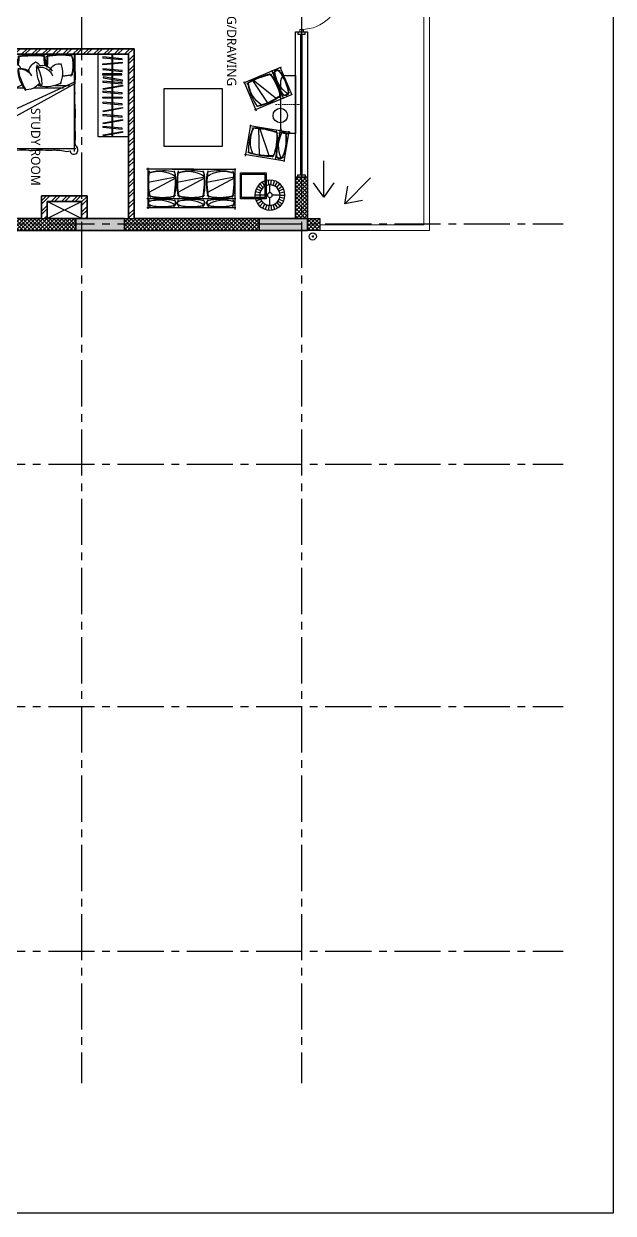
# Model space of a CAD drawing. Header units: millimetres. Extents: x -2409243 to -2334937, y -643723 to -441957.
# Drawn here: x -2347102 to -2334937, y -504624 to -480078 of the extents above; entities that cross this region are included whole.
import ezdxf

# ---------------------------------------------------------------- set-up
doc = ezdxf.new("R2010")
doc.units = ezdxf.units.MM
doc.header["$MEASUREMENT"] = 0
doc.linetypes.add('CENTER2', pattern=[28.575, 19.05, -3.175, 3.175, -3.175])
doc.linetypes.add('DASHED2', pattern=[0.375, 0.25, -0.125])
for name, color, linetype in [('A-Anno-Dims', 7, 'Continuous'), ('A-Anno-Grid Lines', 154, 'Continuous'), ('A-Wall Patt', 8, 'Continuous'), ('A-Window', 4, 'Continuous'), ('S-Conc Patt', 9, 'Continuous'), ('TAGS', 7, 'Continuous')]:
    doc.layers.add(name, color=color, linetype=linetype)
for name, color, linetype, lineweight in [('A-Detail Lines', 8, 'Continuous', 25), ('A-Door', 4, 'Continuous', 9), ('A-DTLS-Elevation', 4, 'Continuous', 25), ('A-Wall Ele', 3, 'Continuous', 20), ('A-Wall Sec', 1, 'Continuous', 30), ('AREA', 6, 'Continuous', 25), ('COL', 15, 'Continuous', 25), ('HVAC Units', 60, 'Continuous', 30), ('S-Concrete', 40, 'Continuous', 30)]:
    doc.layers.add(name, color=color, linetype=linetype, lineweight=lineweight)
doc.layers.add('I-Furniture', color=7, linetype='Continuous', lineweight=25, true_color=0xd17000)
doc.layers.get('A-Anno-Dims').off()
doc.styles.get("Standard").update_dxf_attribs({"font": 'trebuc.ttf'})
doc.dimstyles.new('DIM 1', dxfattribs={"dimtxt": 175, "dimasz": 200, "dimexe": 100, "dimexo": 50, "dimgap": 125, "dimtad": 3, "dimdec": 0, "dimtxsty": 'Standard', "dimblk": 'OBLIQUE', "dimcen": 250, "dimdle": 100, "dimclrd": 256, "dimclre": 256, "dimclrt": 256, "dimadec": 0, "dimazin": 0, "dimtfac": 1, "dimtdec": 0, "dimtmove": 1, "dimatfit": 3, "dimldrblk": 'OBLIQUE', "dimfxl": 300, "dimfxlon": 1, "dimlwd": -1, "dimlwe": -1, "dimarcsym": 0})
pattern_1 = [(225, (-1525842.595, -761258.91), (39.7747564, -39.7747564), []), (315, (-1525842.595, -761258.91), (39.7747564, 39.7747564), [])]

# ---------------------------------------------------------------- blocks, each defined once
blk = doc.blocks.new('Cols Residences')
at = {"layer": 'S-Conc Patt'}
for points in [[(-20222, -17649), (-20222, -18649), (-19972, -18649), (-19972, -17649)], [(-20222, -21429), (-20222, -22429), (-19972, -22429), (-19972, -21429)]]:
    blk.add_hatch(color=256, dxfattribs=at).paths.add_polyline_path(points)
at = {"layer": 'S-Concrete', "lineweight": 35}
for points in [[(-20222, -17649), (-20222, -18649), (-19972, -18649), (-19972, -17649)], [(-20222, -21429), (-20222, -22429), (-19972, -22429), (-19972, -21429)]]:
    blk.add_lwpolyline(points, close=True, dxfattribs=at)
blk = doc.blocks.new('Big Drawing Win 3000')
at = {"layer": 'A-Window', "color": 2, "lineweight": 60}
blk.add_line((-25650, -16077), (-28550, -16077), dxfattribs=at)
at = {"layer": 'A-Window'}
for points in [[(-25600, -15952), (-28600, -15952), (-28600, -16202), (-25600, -16202)], [(-28600, -16002), (-28550, -16002), (-28550, -16152), (-28600, -16152)], [(-25600, -16002), (-25650, -16002), (-25650, -16152), (-25600, -16152)]]:
    blk.add_lwpolyline(points, dxfattribs=at)
blk = doc.blocks.new('ABL_Door_S - 900 x 2100-6-3 Second Floor Lvl')
at = {"layer": 'A-Door', "color": 5, "lineweight": 18}
for p, q in [((-450, 37), (-400, 37)), ((-450, -38), (-450, 37)), ((-400, 37), (-400, -3)), ((400, 37), (400, -3)), ((450, 37), (400, 37)), ((450, -38), (450, 37)), ((-450, -38), (-415, -38)), ((-380, -38), (-450, -38)), ((-415, -3), (-400, -3)), ((-415, -38), (-415, -3)), ((-415, -38), (-415, -802)), ((-380, -38), (-380, -802)), ((415, -3), (400, -3)), ((415, -38), (415, -3)), ((450, -38), (415, -38))]:
    blk.add_line(p, q, dxfattribs=at)
blk.add_lwpolyline([(-380, -802), (-415, -802)], dxfattribs=at)
at = {"layer": 'A-Door', "lineweight": 18}
blk.add_arc((-400, -3), 800, 271.4325, 0, dxfattribs=at)
at = {"layer": 'A-Door', "color": 5, "lineweight": 18}
blk.add_arc((-400, -3), 800, 268.9256, 271.0744, dxfattribs=at)
blk = doc.blocks.new('Grid Residences')
at = {"layer": 'A-Anno-Grid Lines', "linetype": 'CENTER2', "ltscale": 50}
for p, q in [((-35097, 2923), (-35097, -27704)), ((-30047, 2923), (-30047, -27704)), ((-25047, 2923), (-25047, -27704)), ((-20087, 2923), (-20087, -27704)), ((12818, -17764), (-37818, -17764)), ((12818, -22304), (-37818, -22304))]:
    blk.add_line(p, q, dxfattribs=at)
blk = doc.blocks.new('s5')
at = {"layer": 'A-Detail Lines'}
for p, q in [((-39900, 54612), (-39550, 55322)), ((-39900, 55322), (-39550, 54612))]:
    blk.add_line(p, q, dxfattribs=at)
blk = doc.blocks.new('_Oblique')
at = {"layer": 'AREA', "color": 0, "lineweight": -2}
blk.add_line((-0.5, -0.5), (0.5, 0.5), dxfattribs=at)
blk = doc.blocks.new('RW pipe')
at = {"layer": 'A-Detail Lines'}
for points in [[(-912743, 292075), (-912783, 292075)], [(-912763, 292095), (-912763, 292055)]]:
    blk.add_lwpolyline(points, dxfattribs=at)
at = {"layer": 'A-DTLS-Elevation'}
blk.add_circle((-912763, 292075), 75, dxfattribs=at)
blk = doc.blocks.new('Int. Un Split')
at = {"layer": 'HVAC Units'}
for p, q in [((-300, -500), (-300, 500)), ((-200, 600), (0, 600)), ((0, 600), (0, -600)), ((0, -600), (-200, -600))]:
    blk.add_line(p, q, dxfattribs=at)
at = {"layer": 'HVAC Units', "color": 8, "linetype": 'DASHED2', "lineweight": 5, "ltscale": 120}
blk.add_line((-412, 0), (148, 0), dxfattribs=at)
at = {"layer": 'HVAC Units'}
for centre, start, end in [((-200, 500), 90, 180), ((-200, -500), 180, 270)]:
    blk.add_arc(centre, 100, start, end, dxfattribs=at)
blk = doc.blocks.new('A$C6B7C0178')
at = {"layer": 'I-Furniture', "linetype": 'ByBlock'}
for p, q in [((2130, 906), (89, 906)), ((148, 942), (148, -944)), ((1495, 932), (486, -894)), ((1527, 932), (697, -894)), ((1450, 813), (1450, 507)), ((2098, 942), (2098, -944)), ((1396, 685), (1396, 83)), ((1450, 206), (1450, 167)), ((1396, -131), (1396, -288)), ((1396, -540), (1396, -944)), ((1450, -582), (1450, -944)), ((2130, -894), (89, -894))]:
    blk.add_line(p, q, dxfattribs=at)
at = {"layer": 'I-Furniture', "color": 0, "linetype": 'ByBlock'}
for points in [[(533, 921, 0.045167), (333, 927, -0.080578), (229, 922, 0.238231), (242, 929, -0.211134), (199, 947, 0.329446), (66, 965, 0.37589), (31, 886, 0.123892), (75, 829, -1.08815), (96, 825, 0.141351), (99, 687, -0.036442), (115, 543, -0.046791), (113, 428, 0.023628), (115, 321, -0.055897), (113, 64, 0.053528), (105, 21, 0.053528), (113, -22, -0.055897), (115, -279, 0.026973), (113, -372, -0.036947), (115, -518, -0.036442), (99, -662, 0.219023), (96, -751, -0.342539), (75, -818, 0.123892), (31, -875, 0.37589), (66, -953, 0.329446), (199, -935, -0.211134), (242, -917, 0.238231), (229, -910, -0.06219), (364, -905, -0.218233), (487, -940, 0.123513), (593, -963, 0.129887), (695, -941, -0.095063), (836, -920, 0.016498), (995, -914, -0.039412), (1214, -905, 0.025508), (1378, -905, -0.038458), (1509, -908, 0.058958), (1655, -915, 0.00267), (1898, -910, 0.015571), (2092, -907)], [(836, 931, -0.037552), (533, 921)], [(2092, 919, 0.015571), (1898, 922, 0.00267), (1655, 927, 0.058958), (1509, 920, -0.038458), (1378, 917, 0.025508), (1214, 917, -0.039412), (995, 925, 0.016498), (836, 931)]]:
    blk.add_lwpolyline(points, format="xyb", dxfattribs=at)
at = {"layer": 'I-Furniture', "linetype": 'ByBlock'}
for centre, radius, start, end in [((1868, 489), 413, 57.51, 123.8336), ((-5561, 1718), 7288, 351.7812, 353.3958), ((581, 646), 1504, 347.8698, 8.7941), ((1569, 211), 264, 348.0413, 70.8342), ((2088, -2734), 3094, 90.1063, 94.3312), ((2057, 1293), 1004, 259.589, 272.0447), ((-922, 93), 2993, 353.3146, 4.0301), ((1498, -462), 700, 61.0456, 94.1497), ((1531, -205), 264, 353.1541, 62.0001), ((1909, 748), 992, 237.3804, 263.3034), ((2046, -1017), 783, 87.8261, 101.4767), ((1538, -558), 249, 329.3706, 56.8919), ((2039, 491), 792, 259.1667, 273.123), ((-47, -536), 2125, 351.3474, 6.9362), ((1859, 24), 706, 227.3201, 261.4624), ((1328, -1127), 631, 66.2982, 83.8539), ((442, -864), 1236, 0.5029, 8.0813), ((1328, -1127), 631, 49.9508, 56.951), ((1857, 1187), 2032, 264.0935, 276.4707)]:
    blk.add_arc(centre, radius, start, end, dxfattribs=at)
at = {"layer": 'I-Furniture', "color": 0, "linetype": 'ByBlock'}
for centre, radius, start, end in [((2517, 631), 873, 165.3177, 177.3751), ((1880, 180), 703, 73.9263, 107.1409), ((890, 621), 1207, 347.2408, 11.1902), ((2130, 320), 702, 153.0538, 189.663), ((1716, 122), 545, 69.3026, 116.5026), ((1698, 597), 204, 291.4295, 14.3652), ((1653, 253), 221, 324.1671, 63.8421), ((1858, 1940), 1599, 269.1536, 277.5533), ((1872, -784), 1100, 79.5301, 89.934), ((528, 56), 1563, 349.1717, 8.8688), ((1721, -83), 355, 128.7278, 185.6813), ((1774, 803), 664, 238.6542, 279.1977), ((1644, 283), 343, 285.4018, 329.7122), ((1828, 86), 114, 12.1757, 68.3207), ((1755, 327), 572, 225.5269, 275.813), ((1943, -478), 564, 148.1221, 185.9522), ((1532, -185), 274, 346.3296, 38.0812), ((1689, -223), 198, 289.1335, 355.0933), ((1797, -297), 95.5, 30.1134, 85.8974), ((1867, 804), 1059, 271.8337, 280.6945), ((1724, -259), 422, 212.3262, 277), ((1499, -531), 301, 328.6569, 34.6491), ((1873, -1052), 782, 75.3434, 88.3876), ((1000, -558), 1102, 344.9748, 13.7789), ((2608, -615), 962, 184.2269, 193.5763), ((1876, 64), 926, 257.3175, 281.7435)]:
    blk.add_arc(centre, radius, start, end, dxfattribs=at)
blk = doc.blocks.new('A$C656051B6')
for points in [[(-1417, 344), (-864, 51)], [(-1415, 365), (-850, 255)], [(-807, 344), (-254, 51)], [(-805, 365), (-240, 255)], [(-206, 344), (347, 51)], [(-204, 365), (360, 255)]]:
    blk.add_lwpolyline(points)
at = {"layer": 'I-Furniture'}
for p, q in [((-141, 531), (-1449, 531)), ((-1433, 546), (-1433, -298)), ((-583, 531), (390, 531)), ((367, 557), (367, -285)), ((-1451, -83), (382, -83)), ((-1451, -269), (382, -269))]:
    blk.add_line(p, q, dxfattribs=at)
blk.add_lwpolyline([(367, -130), (367, -285)], dxfattribs=at)
at = {"layer": 'I-Furniture', "linetype": 'ByBlock'}
for centre, radius, start, end in [((118, 265), 1527, 171.2723, 192.0385), ((-2389, 265), 1527, 347.9615, 8.7277), ((729, 265), 1527, 171.2723, 192.0385), ((-1779, 265), 1527, 347.9615, 8.7277), ((1327, 265), 1527, 171.2723, 192.0385), ((-1181, 265), 1527, 347.9615, 8.7277), ((-1204, -124), 613, 55.5808, 109.7795), ((-457, -124), 613, 70.2205, 124.4192), ((142, -124), 613, 70.2205, 124.4192), ((-1130, 527), 603, 242.1393, 296.7643), ((-1204, -714), 613, 55.5808, 109.7795), ((-1130, 338), 603, 242.1393, 296.7643), ((-1283, -158), 125, 149.2427, 222.9121), ((-987, -158), 125, 317.0879, 30.7573), ((-531, 527), 603, 243.2357, 297.8607), ((-457, -714), 613, 70.2205, 124.4192), ((-531, 338), 603, 243.2357, 297.8607), ((-673, -158), 125, 149.2427, 222.9121), ((-377, -158), 125, 317.0879, 30.7573), ((67, 527), 603, 243.2357, 297.8607), ((142, -714), 613, 70.2205, 124.4192), ((67, 338), 603, 243.2357, 297.8607), ((-75, -158), 125, 149.2427, 222.9121), ((221, -158), 125, 317.0879, 30.7573)]:
    blk.add_arc(centre, radius, start, end, dxfattribs=at)
at = {"layer": 'I-Furniture', "color": 0, "linetype": 'ByBlock'}
for centre, radius, start, end in [((-1117, -593), 1096, 77.1427, 103.7087), ((-544, -593), 1096, 76.2913, 102.8573), ((55, -593), 1096, 76.2913, 102.8573), ((-194, 240), 1227, 168.9018, 192.6543), ((-2077, 240), 1227, 347.3457, 11.0982), ((417, 240), 1227, 168.9018, 192.6543), ((-1467, 240), 1227, 347.3457, 11.0982), ((1015, 240), 1227, 168.9018, 192.6543), ((-869, 240), 1227, 347.3457, 11.0982), ((-1356, -164), 65, 130.337, 237.1972), ((-1117, 1039), 1096, 256.2913, 282.8573), ((-1117, -1183), 1096, 77.1427, 103.7087), ((-1117, 850), 1096, 256.2913, 282.8573), ((-915, -164), 65, 302.8028, 49.663), ((-745, -164), 65, 130.337, 237.1972), ((-544, 1039), 1096, 257.1427, 283.7087), ((-544, -1183), 1096, 76.2913, 102.8573), ((-544, 850), 1096, 257.1427, 283.7087), ((-305, -164), 65, 302.8028, 49.663), ((-147, -164), 65, 130.337, 237.1972), ((55, 1039), 1096, 257.1427, 283.7087), ((55, -1183), 1096, 76.2913, 102.8573), ((55, 850), 1096, 257.1427, 283.7087), ((293, -164), 65, 302.8028, 49.663)]:
    blk.add_arc(centre, radius, start, end, dxfattribs=at)
blk = doc.blocks.new('couch')
for points in [[(-1417, 344), (-867, 51)], [(-1415, 365), (-853, 255)]]:
    blk.add_lwpolyline(points)
at = {"layer": 'I-Furniture'}
for p, q in [((-797, 531), (-1449, 531)), ((-1433, 546), (-1433, -298)), ((-832, 557), (-832, -285)), ((-1451, -83), (-818, -83)), ((-1451, -269), (-818, -269))]:
    blk.add_line(p, q, dxfattribs=at)
at = {"layer": 'I-Furniture', "linetype": 'ByBlock'}
for centre, radius, start, end in [((118, 265), 1527, 171.2723, 192.0385), ((-2393, 265), 1527, 347.9615, 8.7277), ((-1205, -117), 606, 55.3912, 109.8857), ((-1131, 521), 597, 241.9847, 296.9126), ((-1205, -708), 606, 55.3912, 109.8857), ((-1131, 331), 597, 241.9847, 296.9126), ((-1283, -158), 125, 149.2427, 222.9121), ((-991, -158), 125, 317.0879, 30.7573)]:
    blk.add_arc(centre, radius, start, end, dxfattribs=at)
at = {"layer": 'I-Furniture', "color": 0, "linetype": 'ByBlock'}
for centre, radius, start, end in [((-1119, -579), 1083, 77.062, 103.7948), ((-194, 240), 1227, 168.9018, 192.6543), ((-2081, 240), 1227, 347.3457, 11.0982), ((-1356, -164), 65, 130.337, 237.1972), ((-1119, 1026), 1083, 256.2052, 282.938), ((-1119, -1170), 1083, 77.062, 103.7948), ((-1119, 836), 1083, 256.2052, 282.938), ((-918, -164), 65, 302.8028, 49.663)]:
    blk.add_arc(centre, radius, start, end, dxfattribs=at)
blk = doc.blocks.new('A$C356C794F')
at = {"layer": 'I-Furniture'}
for points in [[(-134, 171), (-193, 252)], [(-96, 193), (-137, 285)], [(-55, 207), (-75, 305)], [(-11, 211), (-11, 311)], [(33, 207), (54, 305)], [(74, 193), (115, 285)], [(113, 171), (171, 252)], [(-220, 23), (-319, 34)], [(-211, 66), (-306, 97)], [(-193, 106), (-279, 156)], [(-167, 142), (-241, 209)], [(-221, 1), (-61, 1)], [(-11, 211), (-11, 51)], [(39, 1), (199, 1)], [(145, 142), (219, 209)], [(171, 106), (258, 156)], [(189, 66), (284, 97)], [(198, 23), (297, 34)], [(-220, -20), (-319, -31)], [(-211, -63), (-306, -94)], [(-193, -104), (-279, -154)], [(-167, -139), (-241, -206)], [(-134, -168), (-193, -249)], [(-96, -190), (-137, -282)], [(-55, -204), (-75, -302)], [(-11, -49), (-11, -209)], [(-11, -209), (-11, -309)], [(33, -204), (54, -302)], [(74, -190), (115, -282)], [(113, -168), (171, -249)], [(145, -139), (219, -206)], [(171, -104), (258, -154)], [(189, -63), (284, -94)], [(198, -20), (297, -31)]]:
    blk.add_lwpolyline(points, dxfattribs=at)
for radius in [310, 210, 50]:
    blk.add_circle((-11, 1), radius, dxfattribs=at)
blk = doc.blocks.new('A$C2AB22295')
at = {"layer": 'I-Furniture', "linetype": 'Continuous'}
for p, q in [((-1717, -290), (-12, -290)), ((-1717, -300), (-12, -300))]:
    blk.add_line(p, q, dxfattribs=at)
for points in [[(-1717, 0), (-12, 0), (-12, -625), (-1717, -625)], [(-1675, -103), (-1605, -497), (-1625, -500), (-1694, -106)], [(-1518, -94), (-1553, -493), (-1533, -494), (-1498, -96)], [(-1428, -103), (-1359, -497), (-1379, -500), (-1448, -106)], [(-1276, -94), (-1310, -493), (-1291, -494), (-1256, -96)], [(-1176, -103), (-1107, -497), (-1126, -500), (-1196, -106)], [(-1019, -94), (-1054, -493), (-1034, -494), (-1000, -96)], [(-896, -93), (-896, -493), (-916, -493), (-916, -93)], [(-791, -94), (-826, -493), (-806, -494), (-772, -96)], [(-718, -103), (-648, -497), (-668, -500), (-738, -106)], [(-587, -94), (-622, -493), (-602, -494), (-568, -96)], [(-495, -103), (-564, -497), (-544, -500), (-475, -106)], [(-433, -87), (-433, -487), (-413, -487), (-413, -87)], [(-328, -94), (-363, -493), (-343, -494), (-308, -96)], [(-210, -94), (-175, -493), (-195, -494), (-230, -96)], [(-87, -94), (-122, -493), (-102, -494), (-67, -96)]]:
    blk.add_lwpolyline(points, close=True, dxfattribs=at)

msp = doc.modelspace()

# ---------------------------------------------------------------- hatches: boundary and pattern name
at = {"layer": 'A-Wall Patt'}
h = msp.add_hatch(dxfattribs=at)
h.set_pattern_fill('ANSI32', color=256, scale=400, style=0)
h.set_pattern_definition([(45, (-2351525.57, -482115.75), (-106.066, 106.066), []), (45, (-2351454.86, -482115.75), (-106.066, 106.066), [])])
h.paths.add_polyline_path([(-2348064.9, -480592.8), (-2348064.9, -480707.8), (-2344939.9, -480707.8), (-2344939.9, -484092.8), (-2344824.9, -484092.8), (-2344824.9, -480592.8)])
h = msp.add_hatch(dxfattribs=at)
h.set_pattern_fill('ANSI37', color=256, scale=450, angle=180, style=0)
h.set_pattern_definition([(225, (-1525842.595, -761143.91), (39.7747564, -39.7747564), []), (315, (-1525842.595, -761143.91), (39.7747564, 39.7747564), [])])
h.paths.add_polyline_path([(-2341244.9, -483242.8), (-2341494.9, -483242.8), (-2341494.9, -484092.8), (-2341244.9, -484092.8)])
h = msp.add_hatch(dxfattribs=at)
h.set_pattern_fill('ANSI32', color=256, scale=400, style=0)
h.set_pattern_definition([(45, (-2347225.79, -484221.27), (-106.066, 106.066), []), (45, (-2347155.08, -484221.27), (-106.066, 106.066), [])])
h.paths.add_polyline_path([(-2346734.9, -484091.8), (-2346619.9, -484091.8), (-2346619.9, -483742.8), (-2345909.9, -483742.8), (-2345909.9, -484092.8), (-2345794.9, -484092.8), (-2345794.9, -483627.8), (-2346734.9, -483627.8)])
h = msp.add_hatch(dxfattribs=at)
h.set_pattern_fill('ANSI37', color=256, scale=450, angle=180, style=0)
h.set_pattern_definition(pattern_1)
h.paths.add_polyline_path([(-2346024.9, -484092.8), (-2347616.6, -484092.8), (-2347841.8, -484318), (-2347665.1, -484494.8), (-2347513, -484342.8), (-2346024.9, -484342.8)])
h = msp.add_hatch(dxfattribs=at)
h.set_pattern_fill('ANSI37', color=256, scale=450, angle=180, style=0)
h.set_pattern_definition(pattern_1)
h.paths.add_polyline_path([(-2345024.9, -484092.8), (-2345024.9, -484342.8), (-2342244.9, -484342.8), (-2342244.9, -484092.8)])
h = msp.add_hatch(dxfattribs=at)
h.set_pattern_fill('ANSI37', color=256, scale=450, angle=180, style=0)
h.set_pattern_definition([(225, (-2341092.65, -484185.9), (39.775, -39.775), []), (315, (-2341092.65, -484185.9), (39.775, 39.775), [])])
h.paths.add_polyline_path([(-2340994.9, -484092.8), (-2341244.9, -484092.8), (-2341244.9, -484342.8), (-2340994.9, -484342.8)])

# ---------------------------------------------------------------- linework, layer by layer
at = {"layer": 'A-Wall Ele'}
for p, q in [((-2338729.9, -477342.8), (-2338729.9, -484342.8)), ((-2338729.9, -477342.8), (-2338729.9, -484342.8)), ((-2338844.9, -484227.8), (-2338844.9, -477457.8)), ((-2338844.9, -484227.8), (-2338844.9, -477457.8)), ((-2340994.9, -484227.8), (-2338844.9, -484227.8)), ((-2340994.9, -484227.8), (-2338844.9, -484227.8)), ((-2338729.9, -484342.8), (-2340994.9, -484342.8)), ((-2338729.9, -484342.8), (-2340994.9, -484342.8))]:
    msp.add_line(p, q, dxfattribs=at)
at = {"layer": 'A-Wall Patt'}
msp.add_lwpolyline([(-2409243.5, -448873), (-2334936.9, -448873), (-2334936.9, -504624.3), (-2409243.5, -504624.3)], close=True, dxfattribs=at)
msp.add_lwpolyline([(-2409243.5, -448873), (-2334936.9, -448873), (-2334936.9, -504624.3), (-2409243.5, -504624.3)], close=True, dxfattribs=at)
at = {"layer": 'A-Wall Sec', "lineweight": 35}
for p, q in [((-2348064.9, -480592.8), (-2344824.9, -480592.8)), ((-2348064.9, -480592.8), (-2344824.9, -480592.8)), ((-2344824.9, -480592.8), (-2344824.9, -484092.8)), ((-2344824.9, -480592.8), (-2344824.9, -484092.8)), ((-2344939.9, -480707.8), (-2348064.9, -480707.8)), ((-2344939.9, -480707.8), (-2348064.9, -480707.8)), ((-2344939.9, -484092.8), (-2344939.9, -480707.8)), ((-2344939.9, -484092.8), (-2344939.9, -480707.8)), ((-2341494.9, -483242.8), (-2341494.9, -484092.8)), ((-2341244.9, -483242.8), (-2341494.9, -483242.8)), ((-2341494.9, -483242.8), (-2341494.9, -484092.8)), ((-2341244.9, -483242.8), (-2341494.9, -483242.8)), ((-2341244.9, -483242.8), (-2341444.9, -483242.8)), ((-2341244.9, -483242.8), (-2341444.9, -483242.8)), ((-2341244.9, -484092.8), (-2341244.9, -483242.8)), ((-2341244.9, -484092.8), (-2341244.9, -483242.8)), ((-2346734.9, -483627.8), (-2346734.9, -484092.8)), ((-2345794.9, -483627.8), (-2346734.9, -483627.8)), ((-2346734.9, -483627.8), (-2346734.9, -484092.8)), ((-2345794.9, -483627.8), (-2346734.9, -483627.8)), ((-2346619.9, -484092.8), (-2346619.9, -483742.8)), ((-2346619.9, -483742.8), (-2345909.9, -483742.8)), ((-2346619.9, -484092.8), (-2346619.9, -483742.8)), ((-2346619.9, -483742.8), (-2345909.9, -483742.8)), ((-2345909.9, -484092.8), (-2345909.9, -483742.8)), ((-2345909.9, -484092.8), (-2345909.9, -483742.8)), ((-2345794.9, -484092.8), (-2345794.9, -483627.8)), ((-2345794.9, -484092.8), (-2345794.9, -483627.8)), ((-2344824.9, -483627.8), (-2344824.9, -484042.8)), ((-2344824.9, -483627.8), (-2344824.9, -484042.8)), ((-2346734.9, -484092.8), (-2347616.6, -484092.8)), ((-2346734.9, -484092.8), (-2347616.6, -484092.8)), ((-2346024.9, -484092.8), (-2346619.9, -484092.8)), ((-2346024.9, -484092.8), (-2346619.9, -484092.8)), ((-2342244.9, -484092.8), (-2344824.9, -484092.8)), ((-2342244.9, -484092.8), (-2344824.9, -484092.8)), ((-2347513, -484342.8), (-2346024.9, -484342.8)), ((-2347513, -484342.8), (-2346024.9, -484342.8)), ((-2345024.9, -484342.8), (-2342244.9, -484342.8)), ((-2345024.9, -484342.8), (-2342244.9, -484342.8))]:
    msp.add_line(p, q, dxfattribs=at)
at = {"layer": 'A-Wall Sec'}
for p, q in [((-2346734.9, -484092.8), (-2346619.9, -484092.8)), ((-2346734.9, -484092.8), (-2346619.9, -484092.8)), ((-2345024.9, -484092.8), (-2344824.9, -484092.8)), ((-2345024.9, -484092.8), (-2344824.9, -484092.8))]:
    msp.add_line(p, q, dxfattribs=at)
msp.add_lwpolyline([(-2341244.9, -484092.8), (-2340994.9, -484092.8), (-2340994.9, -484342.8), (-2341244.9, -484342.8)], dxfattribs=at)
msp.add_lwpolyline([(-2341244.9, -484092.8), (-2340994.9, -484092.8), (-2340994.9, -484342.8), (-2341244.9, -484342.8)], dxfattribs=at)
at = {"layer": 'COL'}
for points in [[(-2346024.9, -484092.8), (-2346024.9, -484342.8), (-2345024.9, -484342.8), (-2345024.9, -484092.8)], [(-2342244.9, -484092.8), (-2342244.9, -484342.8), (-2341244.9, -484342.8), (-2341244.9, -484092.8)]]:
    msp.add_lwpolyline(points, close=True, dxfattribs=at)
at = {"layer": 'I-Furniture'}
for points in [[(-2344204.5, -482612.2), (-2344204.5, -481412.2), (-2343004.5, -481412.2), (-2343004.5, -482612.2)], [(-2342630.4, -483686.9), (-2342630.4, -483156.9), (-2342100.4, -483156.9), (-2342100.4, -483686.9)], [(-2342605.4, -483661.9), (-2342605.4, -483181.9), (-2342125.4, -483181.9), (-2342125.4, -483661.9)]]:
    msp.add_lwpolyline(points, close=True, dxfattribs=at)
msp.add_circle((-2341808.1, -481970.9), 150, dxfattribs=at)
at = {"layer": 'S-Concrete', "lineweight": 35}
for points in [[(-2346024.9, -484342.8), (-2345024.9, -484342.8), (-2345024.9, -484092.8), (-2346024.9, -484092.8)], [(-2342244.9, -484342.8), (-2341244.9, -484342.8), (-2341244.9, -484092.8), (-2342244.9, -484092.8)]]:
    msp.add_lwpolyline(points, close=True, dxfattribs=at)

# ---------------------------------------------------------------- block references
at = {"layer": 'A-Anno-Dims', "xscale": -1, "rotation": 90}
msp.add_blockref('Big Drawing Win 3000', (-2357447.1, -508842.8), dxfattribs=at)
msp.add_blockref('Big Drawing Win 3000', (-2357447.1, -508842.8), dxfattribs=at)
at = {"layer": 'A-Anno-Grid Lines', "rotation": 90}
msp.add_blockref('Grid Residences', (-2363674.2, -464121.2), dxfattribs=at)
at = {"layer": 'A-Detail Lines', "rotation": 90}
msp.add_blockref('s5', (-2291298.3, -444192.8), dxfattribs=at)
msp.add_blockref('s5', (-2291298.3, -444192.8), dxfattribs=at)
at = {"layer": 'A-Door', "xscale": -1, "rotation": 90}
msp.add_blockref('ABL_Door_S - 900 x 2100-6-3 Second Floor Lvl', (-2341369.9, -479792.8), dxfattribs=at)
msp.add_blockref('ABL_Door_S - 900 x 2100-6-3 Second Floor Lvl', (-2341369.9, -479792.8), dxfattribs=at)
at = {"layer": 'A-DTLS-Elevation', "rotation": 0.3976089134590627}
msp.add_blockref('RW pipe', (-1426370.4, -770199.7), dxfattribs=at)
msp.add_blockref('RW pipe', (-1426370.4, -770199.7), dxfattribs=at)
at = {"layer": 'HVAC Units'}
msp.add_blockref('Int. Un Split', (-2341494.9, -481742.8), dxfattribs=at)
msp.add_blockref('Int. Un Split', (-2341494.9, -481742.8), dxfattribs=at)
at = {"layer": 'I-Furniture', "xscale": -1}
for name, p, rotation in [('A$C6B7C0178', (-2346970.3, -482805.4), 270), ('couch', (-2341495.2, -482404.6), 113.0383730916156), ('couch', (-2342129.7, -483681), 80.67663927264472), ('A$C356C794F', (-2342023.5, -483602.1), 270)]:
    msp.add_blockref(name, p, dxfattribs=dict(at, rotation=rotation))
at = {"layer": 'I-Furniture', "rotation": 90}
msp.add_blockref('A$C2AB22295', (-2345564.8, -480696.1), dxfattribs=at)
at = {"layer": 'I-Furniture', "linetype": 'Continuous', "xscale": -1}
msp.add_blockref('A$C656051B6', (-2344177.1, -483610.4), dxfattribs=at)
at = {"layer": 'S-Concrete', "rotation": 90}
msp.add_blockref('Cols Residences', (-2363674.2, -464121.2), dxfattribs=at)

# ---------------------------------------------------------------- texts
at = {"layer": 'TAGS'}
for s, height, p in [('DINING/DRAWING', 189.951, (-2342906.8, -479192.8)), ('STUDY ROOM', 189.95, (-2346951.3, -481814.9))]:
    msp.add_text(s, height=height, rotation=270, dxfattribs=at).set_placement(p)

# ---------------------------------------------------------------- leaders
at = {"layer": 'A-Detail Lines'}
for points in [[(-2340912.5, -483657.9), (-2340912.5, -482908)], [(-2340912.5, -483657.9), (-2340912.5, -482908)], [(-2340473.8, -483793.1), (-2339948.1, -483258.2)], [(-2340473.8, -483793.1), (-2339948.1, -483258.2)]]:
    msp.add_leader(points, dimstyle='DIM 1', override={"dimasz": 300, "dimgap": 125, "dimtad": 0, "dimldrblk": 'Open90'}, dxfattribs=at)

doc.saveas('drawing.dxf')
